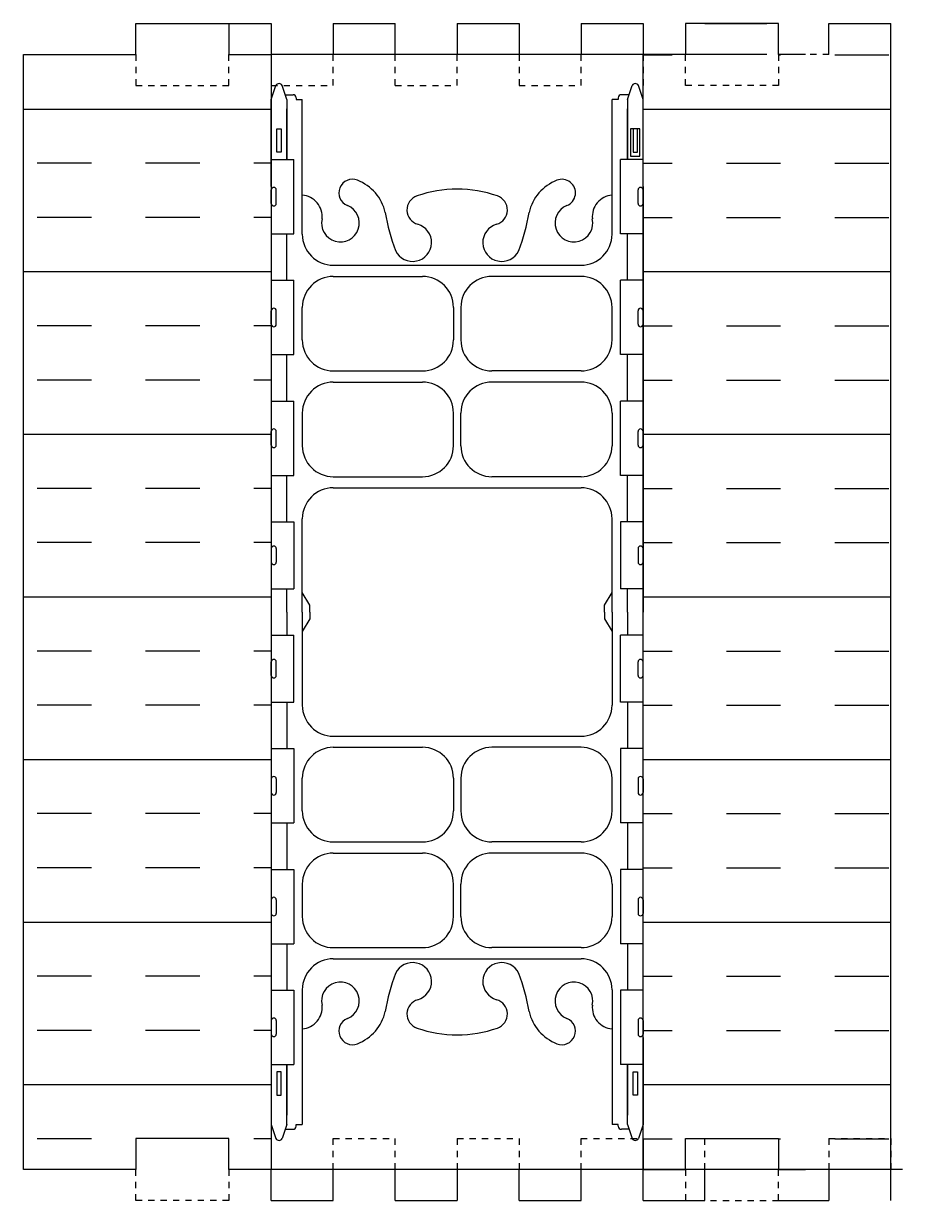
# Model space of a CAD drawing. Header units: inches. Extents: x 156.2 to 233, y 143 to 187.5.
# Drawn here: x 218.77 to 232.96, y 168.21 to 187.21 of the extents above; entities that cross this region are included whole.
import ezdxf

# ---------------------------------------------------------------- set-up
doc = ezdxf.new("R2010")
doc.units = ezdxf.units.IN
doc.header["$MEASUREMENT"] = 0
doc.linetypes.add('DASHED2', pattern=[0.375, 0.25, -0.125])
for name, color, linetype in [('HATCH', 12, 'Continuous'), ('line25', 2, 'Continuous'), ('LINE50', 5, 'Continuous'), ('LINE8', 8, 'Continuous'), ('LINE9', 9, 'Continuous'), ('Web_Edge', 9, 'Continuous')]:
    doc.layers.add(name, color=color, linetype=linetype)

msp = doc.modelspace()

# ---------------------------------------------------------------- hatches: boundary and pattern name
at = {"layer": 'HATCH'}
h = msp.add_hatch(dxfattribs=at)
h.set_pattern_fill('INSUL', color=256, scale=7, angle=180, style=0)
h.set_pattern_definition([(180, (172.6154, -47.799), (-3e-16, -2.625), []), (180, (172.6154, -48.674), (-3e-16, -2.625), [0.875, -0.875]), (180, (172.6154, -49.549), (-3e-16, -2.625), [0.875, -0.875])])
h.paths.add_polyline_path([(222.772, 186.707), (222.085, 186.707), (222.085, 186.207), (220.585, 186.207), (220.585, 186.707), (218.772, 186.707), (218.772, 168.707), (220.585, 168.707), (220.585, 169.207), (222.085, 169.207), (222.085, 168.707), (222.772, 168.707)])
h = msp.add_hatch(dxfattribs=at)
h.set_pattern_fill('INSUL', color=256, scale=7, style=0)
h.set_pattern_definition([(0, (170.6154, -47.799), (0, 2.625), []), (0, (170.6154, -46.924), (0, 2.625), [0.875, -0.875]), (0, (170.6154, -46.049), (0, 2.625), [0.875, -0.875])])
h.paths.add_polyline_path([(228.772, 168.707), (229.46, 168.707), (229.46, 169.207), (230.96, 169.207), (230.96, 168.707), (232.772, 168.707), (232.772, 186.707), (230.96, 186.707), (230.96, 186.207), (229.46, 186.207), (229.46, 186.707), (228.772, 186.707)])

# ---------------------------------------------------------------- linework, layer by layer
for p, q in [((230.772, 186.707), (222.772, 186.707)), ((232.96, 168.707), (222.772, 168.707))]:
    msp.add_line(p, q, dxfattribs=at)
at = {"layer": 'line25'}
for p, q in [((222.772, 186.707), (222.772, 168.707)), ((228.772, 168.707), (228.772, 186.707)), ((222.772, 185.012), (223.137, 185.012)), ((223.137, 183.812), (223.137, 185.012)), ((228.772, 185.012), (228.407, 185.012)), ((228.407, 183.812), (228.407, 185.012)), ((222.772, 183.812), (223.137, 183.812)), ((228.772, 183.812), (228.407, 183.812)), ((222.772, 183.062), (223.137, 183.062)), ((223.137, 181.862), (223.137, 183.062)), ((228.407, 181.862), (228.407, 183.062)), ((228.772, 183.062), (228.407, 183.062)), ((222.772, 181.862), (223.137, 181.862)), ((228.772, 181.862), (228.407, 181.862)), ((222.772, 181.112), (223.137, 181.112)), ((223.137, 179.912), (223.137, 181.112)), ((228.772, 181.112), (228.407, 181.112)), ((228.407, 179.912), (228.407, 181.112)), ((222.772, 179.912), (223.137, 179.912)), ((228.772, 179.912), (228.407, 179.912)), ((222.772, 179.162), (223.137, 179.162)), ((223.137, 179.162), (223.137, 178.082)), ((228.772, 179.162), (228.407, 179.162)), ((228.407, 179.162), (228.407, 178.082)), ((222.772, 178.082), (223.137, 178.082)), ((228.772, 178.082), (228.407, 178.082)), ((222.772, 177.332), (223.137, 177.332)), ((223.137, 176.252), (223.137, 177.332)), ((228.772, 177.332), (228.407, 177.332)), ((228.407, 176.252), (228.407, 177.332)), ((222.772, 176.707), (222.772, 168.707)), ((222.772, 176.252), (223.137, 176.252)), ((228.772, 176.252), (228.407, 176.252)), ((222.772, 175.502), (223.137, 175.502)), ((223.137, 175.502), (223.137, 174.302)), ((228.772, 175.502), (228.407, 175.502)), ((228.407, 175.502), (228.407, 174.302)), ((222.772, 174.302), (223.137, 174.302)), ((228.772, 174.302), (228.407, 174.302)), ((222.772, 173.552), (223.137, 173.552)), ((223.137, 173.552), (223.137, 172.352)), ((228.407, 173.552), (228.407, 172.352)), ((228.772, 173.552), (228.407, 173.552)), ((222.772, 172.352), (223.137, 172.352)), ((228.772, 172.352), (228.407, 172.352)), ((222.772, 171.602), (223.137, 171.602)), ((223.137, 171.602), (223.137, 170.402)), ((228.772, 171.602), (228.407, 171.602)), ((228.407, 171.602), (228.407, 170.402)), ((222.772, 170.402), (223.137, 170.402)), ((228.772, 170.402), (228.407, 170.402))]:
    msp.add_line(p, q, dxfattribs=at)
at = {"layer": 'LINE50'}
for p, q in [((218.772, 168.707), (218.772, 186.707)), ((232.772, 168.707), (232.772, 186.707))]:
    msp.add_line(p, q, dxfattribs=at)
for points in [[(218.772, 186.707), (220.585, 186.707), (220.585, 187.207), (222.085, 187.207), (222.085, 186.707), (222.772, 186.707)], [(231.397, 186.707), (230.96, 186.707), (230.96, 187.207), (229.46, 187.207), (229.46, 186.707), (228.772, 186.707)], [(222.772, 168.707), (222.085, 168.707), (222.085, 169.207), (220.585, 169.207), (220.585, 168.707), (218.772, 168.707)], [(228.772, 168.707), (229.46, 168.707), (229.46, 169.207), (230.96, 169.207), (230.96, 168.707), (231.397, 168.707)]]:
    msp.add_lwpolyline(points, dxfattribs=at)
at = {"layer": 'LINE8'}
for p, q in [((222.085, 187.207), (222.772, 187.207)), ((222.772, 187.207), (222.772, 186.207)), ((223.772, 187.207), (223.772, 186.707)), ((223.772, 187.207), (224.772, 187.207)), ((224.772, 186.707), (224.772, 187.207)), ((225.772, 187.207), (225.772, 186.707)), ((225.772, 187.207), (226.772, 187.207)), ((226.772, 187.207), (226.772, 186.707)), ((227.772, 187.207), (227.772, 186.707)), ((227.772, 187.207), (228.772, 187.207)), ((228.772, 187.207), (228.772, 186.707)), ((228.772, 187.207), (228.772, 186.707)), ((229.772, 187.207), (230.772, 187.207)), ((228.772, 169.207), (228.772, 168.707)), ((222.772, 168.207), (222.772, 168.707)), ((223.772, 168.207), (223.772, 168.707)), ((224.772, 168.207), (224.772, 168.707)), ((225.772, 168.707), (225.772, 168.207)), ((226.772, 168.207), (226.772, 168.707)), ((227.772, 168.207), (227.772, 168.707)), ((228.772, 168.207), (228.772, 168.707)), ((228.772, 168.207), (228.772, 168.707)), ((229.772, 168.207), (229.772, 168.707)), ((222.772, 168.207), (223.772, 168.207)), ((224.772, 168.207), (225.772, 168.207)), ((226.772, 168.207), (227.772, 168.207)), ((228.772, 168.207), (229.772, 168.207)), ((228.772, 168.207), (229.46, 168.207))]:
    msp.add_line(p, q, dxfattribs=at)
at = {"layer": 'LINE8', "linetype": 'DASHED2', "ltscale": 0.15}
for p, q in [((223.772, 186.207), (223.772, 186.707)), ((224.772, 186.207), (224.772, 186.707)), ((225.772, 186.207), (225.772, 186.707)), ((226.772, 186.707), (226.772, 186.207)), ((227.772, 186.207), (227.772, 186.707)), ((228.772, 186.707), (228.772, 186.207)), ((222.772, 186.207), (223.772, 186.207)), ((224.772, 186.207), (225.772, 186.207)), ((226.772, 186.207), (227.772, 186.207)), ((223.772, 169.207), (224.772, 169.207)), ((223.772, 168.707), (223.772, 169.207)), ((224.772, 168.707), (224.772, 169.207)), ((225.772, 169.207), (226.772, 169.207)), ((225.772, 169.207), (225.772, 168.707)), ((226.772, 169.207), (226.772, 168.707)), ((227.772, 169.207), (228.772, 169.207)), ((227.772, 168.707), (227.772, 169.207)), ((228.772, 169.207), (228.772, 168.707)), ((229.772, 169.207), (230.772, 169.207)), ((229.772, 168.707), (229.772, 169.207))]:
    msp.add_line(p, q, dxfattribs=at)
at = {"layer": 'LINE9'}
for p, q in [((231.772, 186.707), (231.772, 187.207)), ((231.772, 187.207), (232.772, 187.207)), ((232.772, 186.707), (232.772, 187.207)), ((222.772, 185.979), (222.847, 186.209)), ((223.022, 185.979), (222.947, 186.209)), ((228.522, 185.979), (228.597, 186.209)), ((228.772, 185.979), (228.697, 186.209)), ((222.996, 186.059), (223.122, 186.059)), ((228.548, 186.059), (228.422, 186.059)), ((223.022, 185.979), (223.022, 185.012)), ((223.172, 186.009), (223.172, 185.979)), ((223.172, 186.009), (223.172, 186.009)), ((223.172, 185.979), (223.272, 185.979)), ((223.272, 183.805), (223.272, 185.979)), ((228.372, 185.979), (228.272, 185.979)), ((228.272, 183.805), (228.272, 185.979)), ((228.372, 186.009), (228.372, 185.979)), ((228.372, 186.009), (228.372, 186.009)), ((228.522, 185.979), (228.522, 185.012)), ((222.772, 184.302), (222.772, 184.522)), ((222.812, 184.562), (222.812, 184.562)), ((222.852, 184.302), (222.852, 184.522)), ((228.692, 184.302), (228.692, 184.522)), ((228.732, 184.562), (228.732, 184.562)), ((228.772, 184.302), (228.772, 184.522)), ((222.772, 184.467), (222.772, 184.467)), ((222.772, 184.357), (222.772, 184.357)), ((228.772, 184.467), (228.772, 184.467)), ((228.772, 184.357), (228.772, 184.357)), ((222.812, 184.262), (222.812, 184.262)), ((228.732, 184.262), (228.732, 184.262)), ((223.772, 183.305), (227.772, 183.305)), ((223.772, 183.125), (225.212, 183.125)), ((227.772, 183.125), (226.332, 183.125)), ((222.812, 182.612), (222.812, 182.612)), ((223.272, 182.099), (223.272, 182.625)), ((225.712, 182.625), (225.712, 182.099)), ((225.832, 182.625), (225.832, 182.099)), ((228.272, 182.099), (228.272, 182.625)), ((228.732, 182.612), (228.732, 182.612)), ((222.772, 182.352), (222.772, 182.572)), ((222.772, 182.517), (222.772, 182.517)), ((222.772, 182.407), (222.772, 182.407)), ((222.852, 182.352), (222.852, 182.572)), ((228.692, 182.352), (228.692, 182.572)), ((228.772, 182.352), (228.772, 182.572)), ((228.772, 182.517), (228.772, 182.517)), ((228.772, 182.407), (228.772, 182.407)), ((222.812, 182.312), (222.812, 182.312)), ((228.732, 182.312), (228.732, 182.312)), ((223.772, 181.599), (225.212, 181.599)), ((227.772, 181.599), (226.332, 181.599)), ((223.772, 181.419), (225.212, 181.419)), ((227.772, 181.419), (226.332, 181.419)), ((223.272, 180.919), (223.272, 180.392)), ((225.712, 180.392), (225.712, 180.919)), ((225.832, 180.392), (225.832, 180.919)), ((228.272, 180.919), (228.272, 180.392)), ((222.772, 180.402), (222.772, 180.622)), ((222.772, 180.567), (222.772, 180.567)), ((222.812, 180.662), (222.812, 180.662)), ((222.852, 180.402), (222.852, 180.622)), ((228.692, 180.402), (228.692, 180.622)), ((228.732, 180.662), (228.732, 180.662)), ((228.772, 180.402), (228.772, 180.622)), ((228.772, 180.567), (228.772, 180.567)), ((222.772, 180.457), (222.772, 180.457)), ((222.812, 180.362), (222.812, 180.362)), ((228.732, 180.362), (228.732, 180.362)), ((228.772, 180.457), (228.772, 180.457)), ((223.772, 179.892), (225.212, 179.892)), ((227.772, 179.892), (226.332, 179.892)), ((223.772, 179.712), (227.772, 179.712)), ((223.272, 177.707), (223.272, 179.212)), ((228.272, 177.707), (228.272, 179.212)), ((222.772, 178.732), (222.772, 178.512)), ((222.772, 178.677), (222.772, 178.677)), ((222.812, 178.772), (222.812, 178.772)), ((222.852, 178.732), (222.852, 178.512)), ((228.692, 178.732), (228.692, 178.512)), ((228.732, 178.772), (228.732, 178.772)), ((228.772, 178.732), (228.772, 178.512)), ((228.772, 178.677), (228.772, 178.677)), ((222.772, 178.567), (222.772, 178.567)), ((222.812, 178.472), (222.812, 178.472)), ((228.732, 178.472), (228.732, 178.472)), ((228.772, 178.567), (228.772, 178.567)), ((223.392, 177.82), (223.272, 178.02)), ((228.152, 177.82), (228.272, 178.02)), ((223.272, 177.707), (223.272, 176.203)), ((223.392, 177.707), (223.392, 177.82)), ((223.392, 177.707), (223.392, 177.595)), ((228.152, 177.707), (228.152, 177.82)), ((228.152, 177.707), (228.152, 177.595)), ((228.272, 177.707), (228.272, 176.203)), ((223.392, 177.595), (223.272, 177.395)), ((228.152, 177.595), (228.272, 177.395)), ((222.772, 176.682), (222.772, 176.902)), ((222.812, 176.942), (222.812, 176.942)), ((222.852, 176.682), (222.852, 176.902)), ((228.692, 176.682), (228.692, 176.902)), ((228.732, 176.942), (228.732, 176.942)), ((228.772, 176.682), (228.772, 176.902)), ((222.772, 176.847), (222.772, 176.847)), ((222.772, 176.737), (222.772, 176.737)), ((228.772, 176.847), (228.772, 176.847)), ((228.772, 176.737), (228.772, 176.737)), ((222.812, 176.642), (222.812, 176.642)), ((228.732, 176.642), (228.732, 176.642)), ((223.772, 175.703), (227.772, 175.703)), ((223.772, 175.523), (225.212, 175.523)), ((227.772, 175.523), (226.332, 175.523)), ((222.772, 175.012), (222.772, 174.792)), ((222.812, 175.052), (222.812, 175.052)), ((222.852, 175.012), (222.852, 174.792)), ((223.272, 174.496), (223.272, 175.023)), ((225.712, 175.023), (225.712, 174.496)), ((225.832, 175.023), (225.832, 174.496)), ((228.272, 174.496), (228.272, 175.023)), ((228.692, 175.012), (228.692, 174.792)), ((228.732, 175.052), (228.732, 175.052)), ((228.772, 175.012), (228.772, 174.792)), ((222.772, 174.957), (222.772, 174.957)), ((222.772, 174.847), (222.772, 174.847)), ((228.772, 174.957), (228.772, 174.957)), ((228.772, 174.847), (228.772, 174.847)), ((222.812, 174.752), (222.812, 174.752)), ((228.732, 174.752), (228.732, 174.752)), ((223.772, 173.996), (225.212, 173.996)), ((227.772, 173.996), (226.332, 173.996)), ((223.772, 173.816), (225.212, 173.816)), ((227.772, 173.816), (226.332, 173.816)), ((223.272, 173.316), (223.272, 172.789)), ((225.712, 172.789), (225.712, 173.316)), ((225.832, 172.789), (225.832, 173.316)), ((228.272, 173.316), (228.272, 172.789)), ((222.772, 173.062), (222.772, 172.842)), ((222.772, 173.007), (222.772, 173.007)), ((222.852, 173.062), (222.852, 172.842)), ((228.692, 173.062), (228.692, 172.842)), ((228.772, 173.062), (228.772, 172.842)), ((228.772, 173.007), (228.772, 173.007)), ((222.772, 172.897), (222.772, 172.897)), ((222.812, 172.802), (222.812, 172.802)), ((228.732, 172.802), (228.732, 172.802)), ((228.772, 172.897), (228.772, 172.897)), ((223.772, 172.289), (225.212, 172.289)), ((227.772, 172.289), (226.332, 172.289)), ((223.772, 172.109), (227.772, 172.109)), ((223.272, 171.609), (223.272, 169.436)), ((228.272, 171.609), (228.272, 169.436)), ((222.772, 171.112), (222.772, 170.892)), ((222.772, 171.057), (222.772, 171.057)), ((222.812, 171.152), (222.812, 171.152)), ((222.852, 171.112), (222.852, 170.892)), ((228.692, 171.112), (228.692, 170.892)), ((228.732, 171.152), (228.732, 171.152)), ((228.772, 171.112), (228.772, 170.892)), ((228.772, 171.057), (228.772, 171.057)), ((222.772, 170.947), (222.772, 170.947)), ((222.812, 170.852), (222.812, 170.852)), ((228.732, 170.852), (228.732, 170.852)), ((228.772, 170.947), (228.772, 170.947)), ((223.022, 169.436), (223.022, 170.402)), ((228.522, 169.436), (228.522, 170.402)), ((222.772, 169.436), (222.847, 169.206)), ((223.022, 169.436), (222.947, 169.206)), ((222.996, 169.356), (223.122, 169.356)), ((223.172, 169.406), (223.172, 169.436)), ((223.172, 169.436), (223.272, 169.436)), ((223.172, 169.406), (223.172, 169.406)), ((228.372, 169.436), (228.272, 169.436)), ((228.372, 169.406), (228.372, 169.436)), ((228.372, 169.406), (228.372, 169.406)), ((228.548, 169.356), (228.422, 169.356)), ((228.522, 169.436), (228.597, 169.206)), ((228.772, 169.436), (228.697, 169.206)), ((231.772, 168.707), (231.772, 168.207)), ((232.772, 168.207), (232.772, 168.707)), ((230.96, 168.207), (231.772, 168.207)), ((231.397, 168.207), (231.772, 168.207))]:
    msp.add_line(p, q, dxfattribs=at)
at = {"layer": 'LINE9', "linetype": 'DASHED2', "ltscale": 0.15}
for p, q in [((232.772, 186.207), (232.772, 186.707)), ((231.772, 169.207), (231.772, 168.707)), ((231.772, 169.207), (232.772, 169.207)), ((232.772, 169.207), (232.772, 168.707))]:
    msp.add_line(p, q, dxfattribs=at)
for points in [[(220.585, 186.707), (220.585, 186.207), (222.085, 186.207), (222.085, 186.707)], [(231.772, 186.707), (230.96, 186.707), (230.96, 186.207), (229.46, 186.207), (229.46, 186.707), (228.772, 186.707)], [(222.085, 168.707), (222.085, 168.207), (220.585, 168.207), (220.585, 168.707)], [(228.772, 168.707), (229.46, 168.707), (229.46, 168.207), (230.96, 168.207), (230.96, 168.707), (231.397, 168.707)]]:
    msp.add_lwpolyline(points, dxfattribs=at)
at = {"layer": 'LINE9'}
for points in [[(222.772, 184.579), (222.772, 185.979)], [(223.022, 185.012), (223.022, 185.829)], [(228.522, 185.012), (228.522, 185.829)], [(228.772, 184.579), (228.772, 185.979)], [(222.772, 184.579), (222.772, 169.436)], [(228.772, 184.579), (228.772, 177.707)], [(223.022, 183.062), (223.022, 183.812)], [(228.522, 183.062), (228.522, 183.812)], [(223.022, 181.112), (223.022, 181.862)], [(228.522, 181.112), (228.522, 181.862)], [(223.022, 179.162), (223.022, 179.912)], [(228.522, 179.162), (228.522, 179.912)], [(223.022, 177.707), (223.022, 178.082)], [(228.522, 177.707), (228.522, 178.082)], [(223.022, 177.707), (223.022, 177.332)], [(228.522, 177.707), (228.522, 177.332)], [(228.772, 170.836), (228.772, 177.707)], [(223.022, 176.252), (223.022, 175.502)], [(228.522, 176.252), (228.522, 175.502)], [(223.022, 174.302), (223.022, 173.552)], [(228.522, 174.302), (228.522, 173.552)], [(223.022, 172.352), (223.022, 171.602)], [(228.522, 172.352), (228.522, 171.602)], [(228.772, 170.836), (228.772, 169.436)], [(223.022, 170.402), (223.022, 169.586)], [(228.522, 170.402), (228.522, 169.586)]]:
    msp.add_lwpolyline(points, dxfattribs=at)
for points in [[(222.932, 185.129), (222.862, 185.129), (222.862, 185.509), (222.932, 185.509)], [(228.572, 185.069), (228.722, 185.069), (228.722, 185.509), (228.572, 185.509)], [(228.612, 185.129), (228.682, 185.129), (228.682, 185.509), (228.612, 185.509)], [(222.932, 170.286), (222.862, 170.286), (222.862, 169.906), (222.932, 169.906)], [(228.612, 170.286), (228.682, 170.286), (228.682, 169.906), (228.612, 169.906)]]:
    msp.add_lwpolyline(points, close=True, dxfattribs=at)
for centre, radius, start, end in [((222.897, 186.182), 0.0567, 28.0725, 151.9275), ((228.647, 186.182), 0.0567, 28.0725, 151.9275), ((223.122, 186.009), 0.05, 0, 90), ((228.422, 186.009), 0.05, 90, 180), ((222.812, 184.522), 0.04, 90, 180), ((222.812, 184.522), 0.04, 360, 90), ((228.732, 184.522), 0.04, 90, 180), ((228.732, 184.522), 0.04, 0, 90), ((222.812, 184.302), 0.04, 180, 270), ((222.812, 184.302), 0.04, 270, 0), ((228.732, 184.302), 0.04, 180, 270), ((228.732, 184.302), 0.04, 270, 0), ((223.772, 183.805), 0.5, 180, 270), ((227.772, 183.805), 0.5, 270, 0), ((223.772, 182.625), 0.5, 90, 180), ((225.212, 182.625), 0.5, 0, 90), ((226.332, 182.625), 0.5, 90, 180), ((227.772, 182.625), 0.5, 0, 90), ((222.812, 182.572), 0.04, 90, 180), ((222.812, 182.572), 0.04, 360, 90), ((228.732, 182.572), 0.04, 90, 180), ((228.732, 182.572), 0.04, 0, 90), ((222.812, 182.352), 0.04, 180, 270), ((222.812, 182.352), 0.04, 270, 0), ((228.732, 182.352), 0.04, 180, 270), ((228.732, 182.352), 0.04, 270, 0), ((223.772, 182.099), 0.5, 180, 270), ((225.212, 182.099), 0.5, 270, 0), ((226.332, 182.099), 0.5, 180, 270), ((227.772, 182.099), 0.5, 270, 0), ((223.772, 180.919), 0.5, 90, 180), ((225.212, 180.919), 0.5, 360, 90), ((226.332, 180.919), 0.5, 90, 180), ((227.772, 180.919), 0.5, 360, 90), ((222.812, 180.622), 0.04, 90, 180), ((222.812, 180.622), 0.04, 360, 90), ((228.732, 180.622), 0.04, 90, 180), ((228.732, 180.622), 0.04, 0, 90), ((222.812, 180.402), 0.04, 180, 270), ((222.812, 180.402), 0.04, 270, 0), ((223.772, 180.392), 0.5, 180, 270), ((225.212, 180.392), 0.5, 270, 360), ((226.332, 180.392), 0.5, 180, 270), ((227.772, 180.392), 0.5, 270, 360), ((228.732, 180.402), 0.04, 180, 270), ((228.732, 180.402), 0.04, 270, 0), ((223.772, 179.212), 0.5, 90, 180), ((227.772, 179.212), 0.5, 360, 90), ((222.812, 178.732), 0.04, 90, 180), ((222.812, 178.732), 0.04, 0, 90), ((228.732, 178.732), 0.04, 90, 180), ((228.732, 178.732), 0.04, 360, 90), ((222.812, 178.512), 0.04, 180, 270), ((222.812, 178.512), 0.04, 270, 0), ((228.732, 178.512), 0.04, 180, 270), ((228.732, 178.512), 0.04, 270, 0), ((222.812, 176.902), 0.04, 90, 180), ((222.812, 176.902), 0.04, 360, 90), ((228.732, 176.902), 0.04, 90, 180), ((228.732, 176.902), 0.04, 0, 90), ((222.812, 176.682), 0.04, 180, 270), ((222.812, 176.682), 0.04, 270, 0), ((228.732, 176.682), 0.04, 180, 270), ((228.732, 176.682), 0.04, 270, 0), ((223.772, 176.203), 0.5, 180, 270), ((227.772, 176.203), 0.5, 270, 0), ((223.772, 175.023), 0.5, 90, 180), ((225.212, 175.023), 0.5, 0, 90), ((226.332, 175.023), 0.5, 90, 180), ((227.772, 175.023), 0.5, 0, 90), ((222.812, 175.012), 0.04, 90, 180), ((222.812, 175.012), 0.04, 0, 90), ((228.732, 175.012), 0.04, 90, 180), ((228.732, 175.012), 0.04, 360, 90), ((222.812, 174.792), 0.04, 180, 270), ((222.812, 174.792), 0.04, 270, 0), ((228.732, 174.792), 0.04, 180, 270), ((228.732, 174.792), 0.04, 270, 0), ((223.772, 174.496), 0.5, 180, 270), ((225.212, 174.496), 0.5, 270, 0), ((226.332, 174.496), 0.5, 180, 270), ((227.772, 174.496), 0.5, 270, 0), ((223.772, 173.316), 0.5, 90, 180), ((225.212, 173.316), 0.5, 360, 90), ((226.332, 173.316), 0.5, 90, 180), ((227.772, 173.316), 0.5, 360, 90), ((222.812, 173.062), 0.04, 90, 180), ((222.812, 173.062), 0.04, 0, 90), ((228.732, 173.062), 0.04, 90, 180), ((228.732, 173.062), 0.04, 360, 90), ((222.812, 172.842), 0.04, 180, 270), ((222.812, 172.842), 0.04, 270, 0), ((223.772, 172.789), 0.5, 180, 270), ((225.212, 172.789), 0.5, 270, 360), ((226.332, 172.789), 0.5, 180, 270), ((227.772, 172.789), 0.5, 270, 360), ((228.732, 172.842), 0.04, 180, 270), ((228.732, 172.842), 0.04, 270, 0), ((223.772, 171.609), 0.5, 90, 180), ((227.772, 171.609), 0.5, 360, 90), ((222.812, 171.112), 0.04, 90, 180), ((222.812, 171.112), 0.04, 0, 90), ((228.732, 171.112), 0.04, 90, 180), ((228.732, 171.112), 0.04, 360, 90), ((222.812, 170.892), 0.04, 180, 270), ((222.812, 170.892), 0.04, 270, 0), ((228.732, 170.892), 0.04, 180, 270), ((228.732, 170.892), 0.04, 270, 0), ((223.122, 169.406), 0.05, 270, 0), ((228.422, 169.406), 0.05, 180, 270), ((222.897, 169.233), 0.0567, 208.0725, 331.9275), ((228.647, 169.233), 0.0567, 208.0725, 331.9275)]:
    msp.add_arc(centre, radius, start, end, dxfattribs=at)
at = {"layer": 'Web_Edge'}
for centre, radius, start, end in [((224.082, 184.473), 0.22, 68.1963, 248.1963), ((227.462, 184.473), 0.22, 291.8037, 111.8037), ((223.887, 183.986), 0.745, 13.2652, 68.1963), ((225.772, 182.533), 2, 90, 108.923), ((225.772, 182.533), 2, 71.077, 90), ((227.657, 183.986), 0.745, 111.8037, 166.7348), ((223.242, 184.089), 0.35, 354.5005, 85.004), ((225.202, 184.198), 0.24, 108.923, 254.2747), ((226.343, 184.198), 0.24, 285.7253, 71.077), ((228.303, 184.089), 0.35, 94.996, 185.4995), ((223.887, 183.986), 0.305, 166.6795, 68.1963), ((227.575, 184.627), 3, 189.0273, 201.1984), ((223.969, 184.627), 3, 338.8016, 350.9727), ((227.657, 183.986), 0.305, 111.8037, 13.3205), ((225.054, 183.673), 0.305, 205.3782, 74.2747), ((226.491, 183.673), 0.305, 105.7253, 334.6218), ((225.054, 171.742), 0.305, 285.7253, 154.6218), ((226.491, 171.742), 0.305, 25.3782, 254.2747), ((227.575, 170.788), 3, 158.8016, 170.9727), ((223.969, 170.788), 3, 9.0273, 21.1984), ((223.887, 171.429), 0.305, 291.8037, 193.3205), ((227.657, 171.429), 0.305, 346.6795, 248.1963), ((225.202, 171.217), 0.24, 105.7253, 251.077), ((226.343, 171.217), 0.24, 288.923, 74.2747), ((223.242, 171.325), 0.35, 274.996, 5.4995), ((223.887, 171.429), 0.745, 291.8037, 346.7348), ((227.657, 171.429), 0.745, 193.2652, 248.1963), ((228.303, 171.325), 0.35, 174.5005, 265.004), ((224.082, 170.942), 0.22, 111.8037, 291.8037), ((227.462, 170.942), 0.22, 248.1963, 68.1963), ((225.772, 172.882), 2, 251.077, 270), ((225.772, 172.882), 2, 270, 288.923)]:
    msp.add_arc(centre, radius, start, end, dxfattribs=at)

doc.saveas('drawing.dxf')
